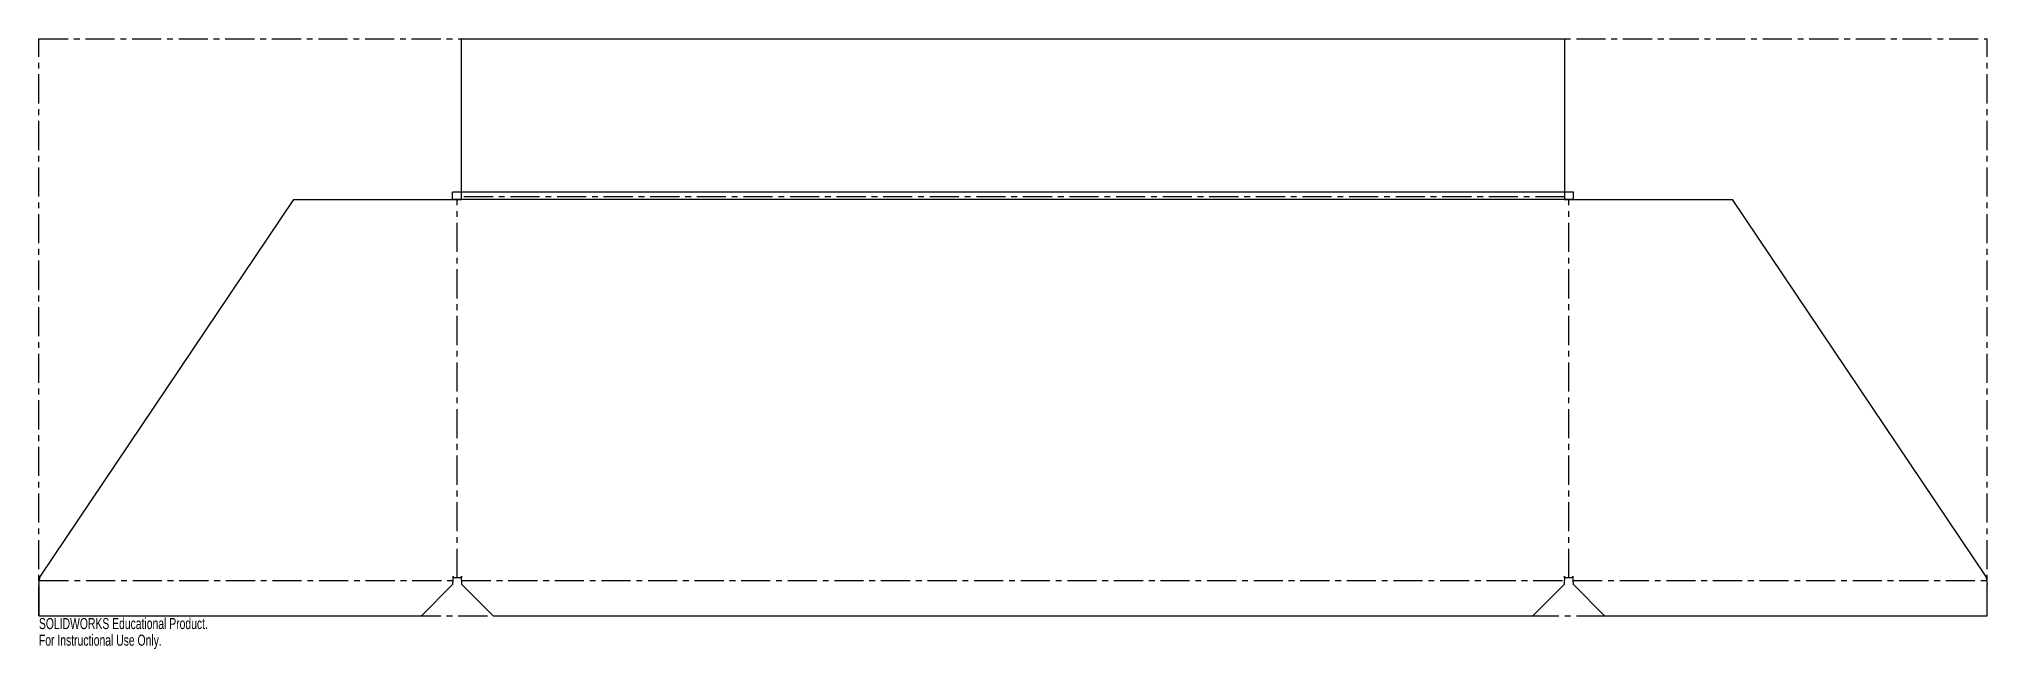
# Model space of a CAD drawing. Header units: inches. Extents: x -7.2 to 26.2, y -1.2 to 9.3.
import ezdxf

# ---------------------------------------------------------------- set-up
doc = ezdxf.new("R2010")
doc.units = ezdxf.units.IN
doc.header["$MEASUREMENT"] = 0
doc.linetypes.add('CENTERX2', pattern=[0.8, 0.5, -0.1, 0.1, -0.1])
doc.styles.add('SLDTEXTSTYLE0', font='TXT', dxfattribs={"width": 0.7})

msp = doc.modelspace()

# ---------------------------------------------------------------- linework, layer by layer
at = {"color": 7, "linetype": 'CENTERX2'}
for p, q in [((-7.226, 9.258), (26.226, 9.258)), ((-7.226, -0.65), (-7.226, 9.258)), ((26.226, -0.65), (26.226, 9.258)), ((-0.043, 0), (-0.043, 6.5)), ((18.971, 6.543), (0.029, 6.543)), ((19.043, 0), (19.043, 6.5)), ((-7.216, -0.043), (-0.119, -0.043)), ((0.033, -0.043), (18.967, -0.043)), ((19.119, -0.043), (26.216, -0.043)), ((-7.226, -0.65), (26.226, -0.65))]:
    msp.add_line(p, q, dxfattribs=at)
at = {"color": 7, "linetype": 'Continuous', "lineweight": 25}
for p, q in [((0.029, 6.5), (0.029, 9.258)), ((0.029, 9.258), (18.971, 9.258)), ((18.971, 9.258), (18.971, 6.5)), ((-2.856, 6.5), (-7.206, 0.029)), ((-2.856, 6.5), (0.029, 6.5)), ((18.971, 6.5), (21.856, 6.5)), ((26.206, 0.029), (21.856, 6.5)), ((-7.226, -0.116), (-7.206, 0.029)), ((-0.116, 0.029), (-0.123, -0.116)), ((-0.116, 0), (-0.116, 0.029)), ((0.029, 0), (-0.116, 0)), ((0.036, -0.116), (0.029, 0.029)), ((0.029, 0.029), (0.029, 0)), ((18.971, 0.029), (18.964, -0.116)), ((18.971, 0), (18.971, 0.029)), ((19.116, 0), (18.971, 0)), ((19.123, -0.116), (19.116, 0.029)), ((19.116, 0.029), (19.116, 0)), ((26.206, 0.029), (26.226, -0.116)), ((-7.226, -0.116), (-7.226, -0.65)), ((-0.123, -0.116), (-0.657, -0.65)), ((0.036, -0.116), (0.571, -0.65)), ((18.429, -0.65), (18.964, -0.116)), ((19.657, -0.65), (19.123, -0.116)), ((26.226, -0.65), (26.226, -0.116)), ((-7.226, -0.65), (-0.657, -0.65)), ((0.571, -0.65), (18.429, -0.65)), ((19.657, -0.65), (26.226, -0.65))]:
    msp.add_line(p, q, dxfattribs=at)
at = {"color": 7, "linetype": 'Continuous'}
for p, q in [((19.126, 6.626), (-0.126, 6.626)), ((-0.126, 6.5), (-0.126, 6.626)), ((19.126, 6.5), (-0.126, 6.5)), ((19.126, 6.5), (19.126, 6.626))]:
    msp.add_line(p, q, dxfattribs=at)

# ---------------------------------------------------------------- texts
at = {"color": 7, "linetype": 'Continuous', "char_height": 0.1903, "attachment_point": 1, "style": 'SLDTEXTSTYLE0'}
for s, insert in [('SOLIDWORKS Educational Product.', (-7.226, -0.69)), ('For Instructional Use Only.', (-7.226, -0.976))]:
    msp.add_mtext(s, dxfattribs=dict(at, insert=insert))

doc.saveas('drawing.dxf')
